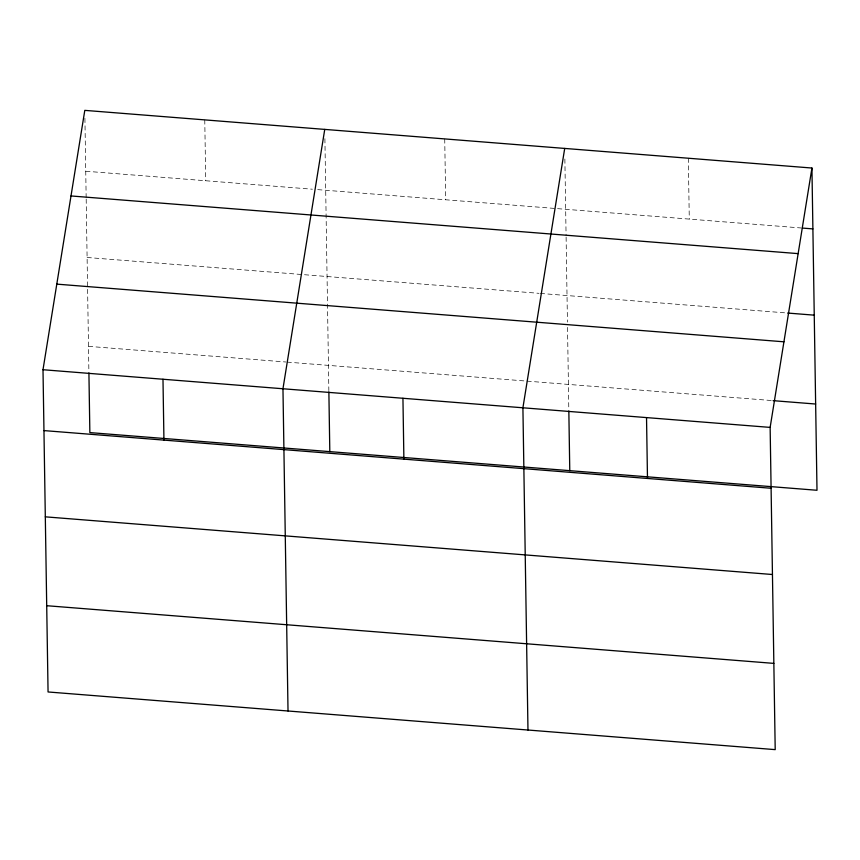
<?xml version="1.0" encoding="UTF-8"?>
<svg xmlns="http://www.w3.org/2000/svg" width="860" height="860" viewBox="0 0 860 860"><rect width="100%" height="100%" fill="white"/><g stroke="black" fill="none" stroke-linecap="round" stroke-linejoin="round"><path stroke-width="0.64" stroke-dasharray="4.3 3.22" d="M85.753 171.237L312.373 189.211M317.706 189.63L800.929 227.954M87.107 257.484L539.026 293.325M540.36 293.432L786.341 312.943M88.505 346.354L285.8 361.995M287.132 362.103L771.786 400.545M688.322 158.229L689.279 219.096M564.87 159.014L566.084 235.833M566.106 237.166L567.439 322.081M567.525 327.38L568.815 409.629M444.727 138.911L445.684 199.778M324.897 138.664L328.853 390.601M204.766 119.884L205.723 180.75M84.914 118.304L86.161 197.768M86.183 199.101L88.892 371.563"/><path stroke-width="1.29" d="M811.937 168.033L770.141 427.398L775.204 749.63L48.063 691.967L43 369.725L84.796 110.37L811.937 168.033L817 490.275L89.859 432.601L88.913 372.896M324.747 129.398L282.962 388.752L288.025 710.994M564.708 148.425L522.912 407.79L527.976 730.022M802.262 228.061L812.893 228.9M71.004 195.951L798.144 253.625M787.663 313.051L814.248 315.158M56.792 284.133L783.933 341.807M773.108 400.652L815.645 404.028M43 369.725L770.141 427.398M43.957 430.591L771.097 488.265M45.311 516.838L772.452 574.512M46.709 605.709L773.85 663.383M646.526 417.594L647.483 478.461M568.836 410.951L569.771 470.667M402.942 398.266L403.888 459.132M328.875 391.923L329.81 451.64M162.981 379.238L163.938 440.105"/></g></svg>
